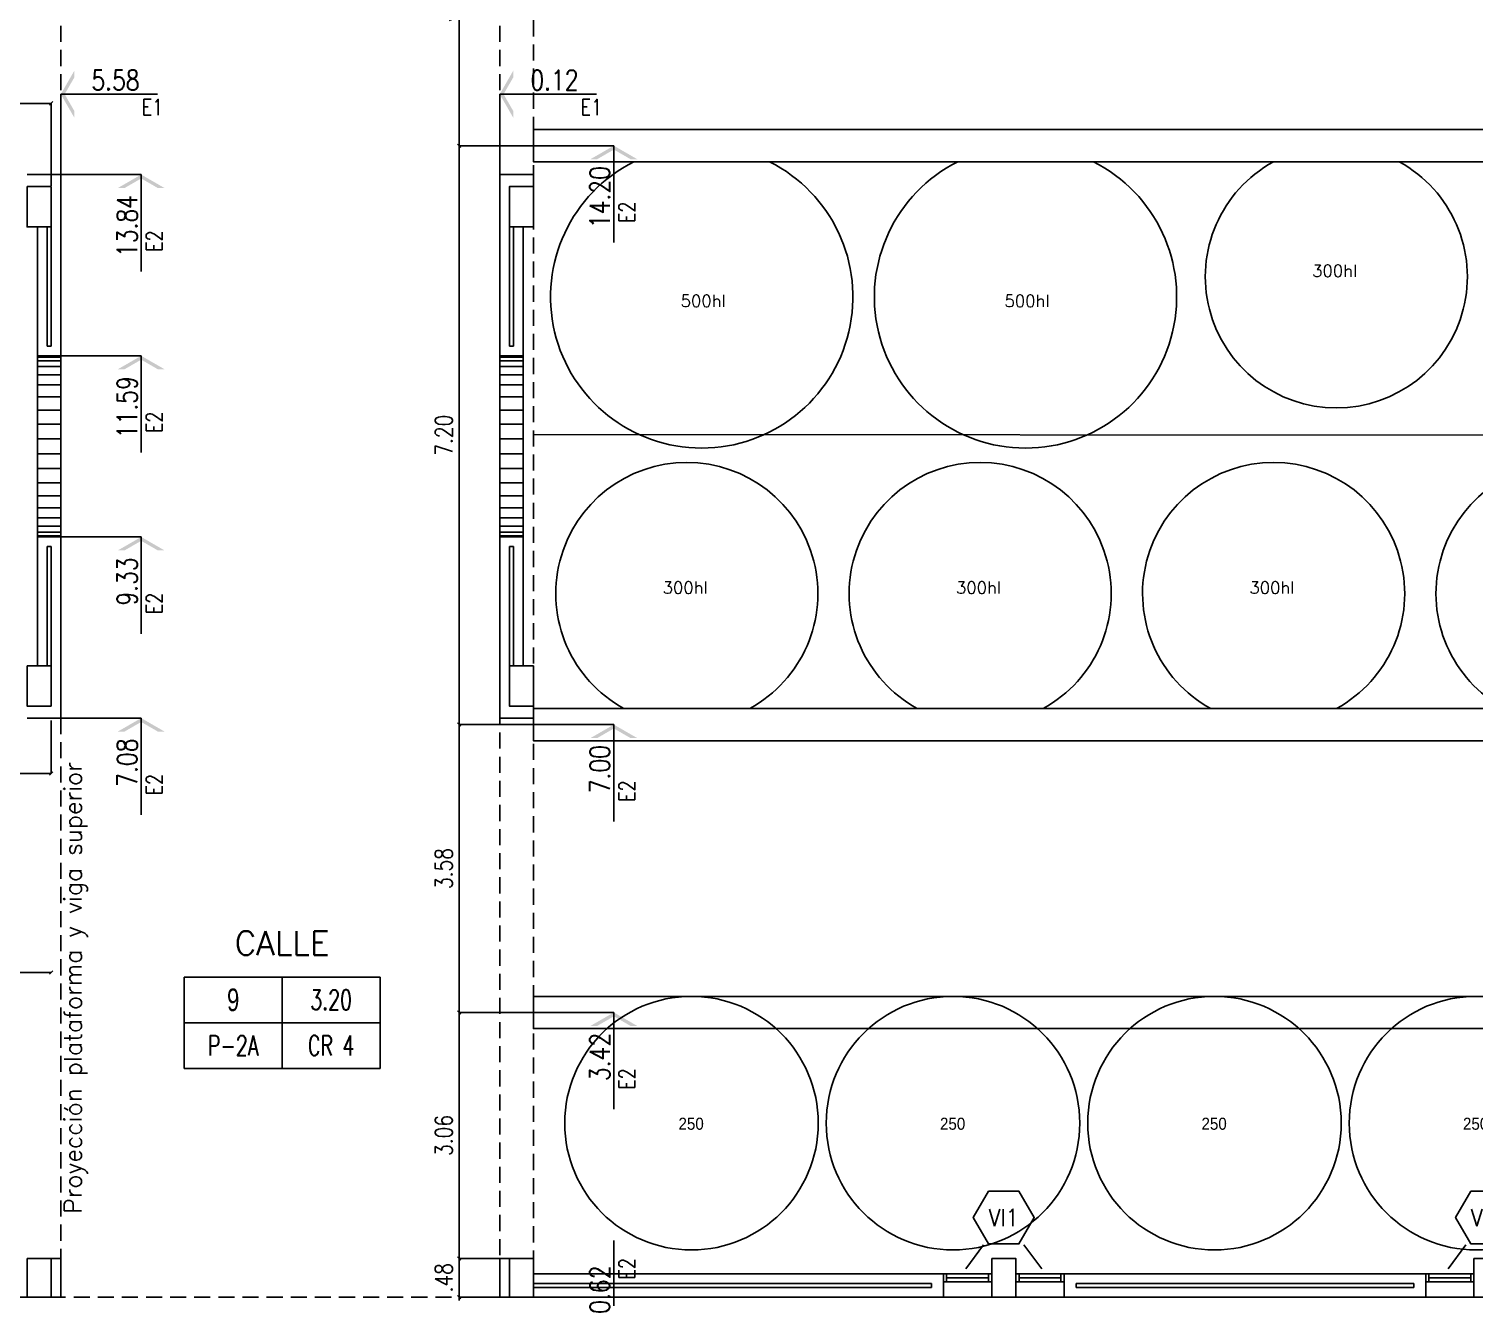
# Model space of a CAD drawing. Extents: x 3 to 114, y 126 to 173.
# Drawn here: x 53.87 to 71.85, y 138.67 to 154.44 of the extents above; entities that cross this region are included whole.
import ezdxf
from ezdxf.enums import TextEntityAlignment as Align

# ---------------------------------------------------------------- set-up
doc = ezdxf.new("R2010")
doc.units = 0
doc.header["$LTSCALE"] = 0.02
doc.header["$MEASUREMENT"] = 0
doc.header["$PDMODE"] = 35
doc.linetypes.add('HIDDEN', pattern=[9.525, 6.35, -3.175])
doc.linetypes.add('TRAZOS2', pattern=[0.375, 0.25, -0.125])
doc.layers.get('0').update_dxf_attribs({"linetype": 'CONTINUOUS'})
doc.layers.get('Defpoints').update_dxf_attribs({"linetype": 'CONTINUOUS'})
for name, color, linetype in [('-alisado-ferrite rojo', 24, 'CONTINUOUS'), ('-LOCAL-TXT', 3, 'CONTINUOUS'), ('-REJILLAS', 8, 'CONTINUOUS'), ('-tabique-tanque', 5, 'CONTINUOUS'), ('-VISTA-3', 8, 'CONTINUOUS'), ('10-1-COTA-ACUM-100', 2, 'CONTINUOUS'), ('10-2-COTA-ACUM-100', 2, 'CONTINUOUS'), ('10-CARP-DETA', 30, 'CONTINUOUS'), ('10-CARP-INSE-SIMB', 2, 'CONTINUOUS'), ('10-CARP-MARC', 2, 'CONTINUOUS'), ('10-CARP-VENT-ANRE', 4, 'CONTINUOUS'), ('10-COTA-PARC-100', 4, 'CONTINUOUS'), ('10-TERMINACION-LOCALES', 7, 'CONTINUOUS'), ('10-TERMINACION-MUROS', 2, 'CONTINUOUS'), ('COD-LOCALES', 2, 'CONTINUOUS'), ('columnas', 6, 'CONTINUOUS'), ('ladrillo', 30, 'CONTINUOUS'), ('PROYECCION', 7, 'HIDDEN'), ('VISTA-1', 7, 'CONTINUOUS')]:
    doc.layers.add(name, color=color, linetype=linetype)
doc.styles.add('arial', font='ARIAL.TTF')
doc.styles.add('COTAS', font='ROMANS.shx', dxfattribs={"width": 0.8})
doc.styles.add('NICO', font='romans.shx', dxfattribs={"height": 0.2})
doc.styles.add('ROMANS', font='romans')
doc.styles.add('STYLE1', font='ARIAL.TTF', dxfattribs={"width": 0.9, "height": 0.15})
doc.dimstyles.new('COTA-S-S-2-50', dxfattribs={"dimscale": 0.5, "dimtxt": 0.25, "dimasz": 0.05, "dimexe": 0, "dimexo": 0, "dimgap": 0.1, "dimtad": 1, "dimzin": 4, "dimdsep": 46, "dimtxsty": 'COTAS', "dimblk": 'OBLIQUE', "dimblk1": 'NONE', "dimblk2": 'M2_COTA', "dimcen": 0.1, "dimclrd": 2, "dimclre": 2, "dimclrt": 2, "dimadec": 0, "dimazin": 0, "dimtfac": 1, "dimtix": 1, "dimtmove": 2, "dimatfit": 3, "dimldrblk": 'M2_COTA', "dimfxl": 0, "dimtolj": 1, "dimtzin": 0, "dimarcsym": 0})

# ---------------------------------------------------------------- blocks, each defined once
blk = doc.blocks.new('FLE-A-ID')
at = {"linetype": 'ByBlock'}
blk.add_line((1.204, 0), (0, 0), dxfattribs=at)
for points in [[(0.168, 0.292), (0.168, 0.208), (0, 0), (0.048, 0)], [(0.168, -0.292), (0.168, -0.208), (0, 0), (0.048, 0)]]:
    blk.add_solid(points)
at = {"style": 'COTAS', "width": 0.8}
blk.add_attdef('NUMEJE', (1.204, 0.262), '', height=0.2, rotation=180, dxfattribs=at)
blk.add_attdef('ACUTA', text='', height=0.25, rotation=180, dxfattribs=at).set_placement((0.333, -0.05), align=Align.RIGHT)
blk = doc.blocks.new('LOCAL-TERMIS')
at = {"layer": '10-TERMINACION-LOCALES'}
for p, q in [((0.6501, 0.3034), (-0.6501, 0.3034)), ((-0.6501, 0.3034), (-0.6501, -0.3034)), ((0, 0.3034), (0, -0.3034)), ((0.6501, -0.3034), (0.6501, 0.3034)), ((-0.6501, -0.3034), (0.6501, -0.3034))]:
    blk.add_line(p, q, dxfattribs=at)
blk.add_lwpolyline([(0.6501, 0), (-0.6501, 0)], dxfattribs=at)
at = {"layer": '10-TERMINACION-LOCALES', "style": 'COTAS', "width": 0.7}
for tag, p in [('H-CIE', (0.325, 0.1517)), ('PISO', (-0.325, -0.1517)), ('TERM', (0.325, -0.1517))]:
    blk.add_attdef(tag, text='', height=0.1317, dxfattribs=at).set_placement(p, align=Align.MIDDLE_CENTER)
at = {"layer": '10-TERMINACION-MUROS', "style": 'arial', "width": 0.7}
blk.add_attdef('NUM-LOCAL', text='', height=0.15, dxfattribs=at).set_placement((-0.325, 0.1517), align=Align.MIDDLE_CENTER)
blk = doc.blocks.new('_OBLIQUE')
at = {"color": 0, "linetype": 'ByBlock'}
blk.add_line((-0.5, -0.5), (0.5, 0.5), dxfattribs=at)
blk = doc.blocks.new('*D112')
at = {"layer": '10-COTA-PARC-100', "color": 2, "lineweight": -2}
for p, q in [((51.85, 153.189), (51.85, 153.516)), ((54.15, 153.516), (51.85, 153.516)), ((54.15, 152.49), (54.15, 153.516))]:
    blk.add_line(p, q, dxfattribs=at)
at = {"layer": 'Defpoints', "color": 0}
for p in [(51.85, 153.516), (51.85, 153.189, 0), (54.15, 152.49, 0)]:
    blk.add_point(p, dxfattribs=at)
at = {"layer": '10-COTA-PARC-100', "color": 2, "lineweight": -2, "xscale": 0.0425, "yscale": 0.0425, "zscale": 0.0425, "rotation": 180}
blk.add_blockref('_OBLIQUE', (51.85, 153.516), dxfattribs=at)
at = {"layer": '10-COTA-PARC-100', "color": 2, "lineweight": -2, "xscale": 0.0425, "yscale": 0.0425, "zscale": 0.0425}
blk.add_blockref('_OBLIQUE', (54.15, 153.516), dxfattribs=at)
at = {"layer": '10-COTA-PARC-100', "color": 2, "insert": (53, 153.708), "char_height": 0.2125, "attachment_point": 5, "style": 'COTAS'}
blk.add_mtext('\\A1;2.30', dxfattribs=at)
blk = doc.blocks.new('_None')
blk = doc.blocks.new('M2_COTA')
for p, q in [((-1, 0), (0, 0)), ((0, 1), (0, -1))]:
    blk.add_line(p, q)
at = {"const_width": 0.2}
blk.add_lwpolyline([(-1, -1), (1, 1)], dxfattribs=at)
blk = doc.blocks.new('*D120')
at = {"layer": '10-COTA-PARC-100', "color": 2, "lineweight": -2}
for p, q in [((51.85, 145.989), (51.85, 145.18)), ((54.15, 145.84), (54.15, 145.18)), ((54.15, 145.18), (51.85, 145.18))]:
    blk.add_line(p, q, dxfattribs=at)
at = {"layer": 'Defpoints', "color": 0}
for p in [(51.85, 145.989, 0), (54.15, 145.84, 0), (51.85, 145.18)]:
    blk.add_point(p, dxfattribs=at)
at = {"layer": '10-COTA-PARC-100', "color": 2, "lineweight": -2, "xscale": 0.0425, "yscale": 0.0425, "zscale": 0.0425, "rotation": 180}
blk.add_blockref('_OBLIQUE', (51.85, 145.18), dxfattribs=at)
at = {"layer": '10-COTA-PARC-100', "color": 2, "lineweight": -2, "xscale": 0.0425, "yscale": 0.0425, "zscale": 0.0425}
blk.add_blockref('_OBLIQUE', (54.15, 145.18), dxfattribs=at)
at = {"layer": '10-COTA-PARC-100', "color": 2, "insert": (53, 145.371), "char_height": 0.2125, "attachment_point": 5, "style": 'COTAS'}
blk.add_mtext('\\A1;2.30', dxfattribs=at)
blk = doc.blocks.new('*D127')
at = {"layer": '10-COTA-PARC-100', "color": 2, "lineweight": -2}
for p, q in [((52.35, 142.409), (52.35, 142.707)), ((54.15, 142.707), (52.35, 142.707)), ((54.15, 142.704), (54.15, 142.707))]:
    blk.add_line(p, q, dxfattribs=at)
at = {"layer": 'Defpoints', "color": 0}
for p in [(52.35, 142.707), (54.15, 142.704, 0), (52.35, 142.409)]:
    blk.add_point(p, dxfattribs=at)
at = {"layer": '10-COTA-PARC-100', "color": 2, "lineweight": -2, "xscale": 0.0425, "yscale": 0.0425, "zscale": 0.0425, "rotation": 180}
blk.add_blockref('_OBLIQUE', (52.35, 142.707), dxfattribs=at)
at = {"layer": '10-COTA-PARC-100', "color": 2, "lineweight": -2, "xscale": 0.0425, "yscale": 0.0425, "zscale": 0.0425}
blk.add_blockref('_OBLIQUE', (54.15, 142.707), dxfattribs=at)
at = {"layer": '10-COTA-PARC-100', "color": 2, "insert": (53.25, 142.898), "char_height": 0.2125, "attachment_point": 5, "style": 'COTAS'}
blk.add_mtext('\\A1;1.80', dxfattribs=at)
blk = doc.blocks.new('*D134')
at = {"layer": '10-COTA-PARC-100', "color": 2, "lineweight": -2}
for p, q in [((59.226, 139.149), (59.226, 139.191)), ((60.15, 139.149), (59.226, 139.149)), ((59.226, 138.669), (59.226, 139.149)), ((60.15, 138.669), (59.226, 138.669)), ((59.226, 138.669), (59.226, 138.626))]:
    blk.add_line(p, q, dxfattribs=at)
at = {"layer": 'Defpoints', "color": 0}
for p in [(59.226, 139.149), (60.15, 139.149), (60.15, 138.669)]:
    blk.add_point(p, dxfattribs=at)
at = {"layer": '10-COTA-PARC-100', "color": 2, "lineweight": -2, "xscale": 0.0425, "yscale": 0.0425, "zscale": 0.0425}
for p, rotation in [((59.226, 139.149), 270), ((59.226, 138.669), 90)]:
    blk.add_blockref('_OBLIQUE', p, dxfattribs=dict(at, rotation=rotation))
at = {"layer": '10-COTA-PARC-100', "color": 2, "insert": (59.035, 138.909), "char_height": 0.2125, "attachment_point": 5, "rotation": 90, "style": 'COTAS'}
blk.add_mtext('\\A1;.48', dxfattribs=at)
blk = doc.blocks.new('*D135')
at = {"layer": '10-COTA-PARC-100', "color": 2, "lineweight": -2}
for p, q in [((60.15, 142.209), (59.226, 142.209)), ((59.226, 139.149), (59.226, 142.209)), ((60.15, 139.149), (59.226, 139.149))]:
    blk.add_line(p, q, dxfattribs=at)
at = {"layer": 'Defpoints', "color": 0}
for p in [(59.226, 142.209), (60.15, 142.209), (60.15, 139.149)]:
    blk.add_point(p, dxfattribs=at)
at = {"layer": '10-COTA-PARC-100', "color": 2, "lineweight": -2, "xscale": 0.0425, "yscale": 0.0425, "zscale": 0.0425}
for p, rotation in [((59.226, 142.209), 90), ((59.226, 139.149), 270)]:
    blk.add_blockref('_OBLIQUE', p, dxfattribs=dict(at, rotation=rotation))
at = {"layer": '10-COTA-PARC-100', "color": 2, "insert": (59.035, 140.679), "char_height": 0.2125, "attachment_point": 5, "rotation": 90, "style": 'COTAS'}
blk.add_mtext('\\A1;3.06', dxfattribs=at)
blk = doc.blocks.new('*D136')
at = {"layer": '10-COTA-PARC-100', "color": 2, "lineweight": -2}
for p, q in [((60.15, 145.789), (59.226, 145.789)), ((59.226, 142.209), (59.226, 145.789)), ((60.15, 142.209), (59.226, 142.209))]:
    blk.add_line(p, q, dxfattribs=at)
at = {"layer": 'Defpoints', "color": 0}
for p in [(59.226, 145.789), (60.15, 145.789, 0), (60.15, 142.209)]:
    blk.add_point(p, dxfattribs=at)
at = {"layer": '10-COTA-PARC-100', "color": 2, "lineweight": -2, "xscale": 0.0425, "yscale": 0.0425, "zscale": 0.0425}
for p, rotation in [((59.226, 145.789), 90), ((59.226, 142.209), 270)]:
    blk.add_blockref('_OBLIQUE', p, dxfattribs=dict(at, rotation=rotation))
at = {"layer": '10-COTA-PARC-100', "color": 2, "insert": (59.035, 143.999), "char_height": 0.2125, "attachment_point": 5, "rotation": 90, "style": 'COTAS'}
blk.add_mtext('\\A1;3.58', dxfattribs=at)
blk = doc.blocks.new('*D137')
at = {"layer": '10-COTA-PARC-100', "color": 2, "lineweight": -2}
for p, q in [((60.15, 152.989), (59.226, 152.989)), ((59.226, 145.789), (59.226, 152.989)), ((60.15, 145.789), (59.226, 145.789))]:
    blk.add_line(p, q, dxfattribs=at)
at = {"layer": 'Defpoints', "color": 0}
for p in [(59.226, 152.989), (60.15, 152.989, 0), (60.15, 145.789, 0)]:
    blk.add_point(p, dxfattribs=at)
at = {"layer": '10-COTA-PARC-100', "color": 2, "lineweight": -2, "xscale": 0.0425, "yscale": 0.0425, "zscale": 0.0425}
for p, rotation in [((59.226, 152.989), 90), ((59.226, 145.789), 270)]:
    blk.add_blockref('_OBLIQUE', p, dxfattribs=dict(at, rotation=rotation))
at = {"layer": '10-COTA-PARC-100', "color": 2, "insert": (59.035, 149.389), "char_height": 0.2125, "attachment_point": 5, "rotation": 90, "style": 'COTAS'}
blk.add_mtext('\\A1;7.20', dxfattribs=at)
blk = doc.blocks.new('*D138')
at = {"layer": '10-COTA-PARC-100', "color": 2, "lineweight": -2}
for p, q in [((60.15, 156.569), (59.226, 156.569)), ((59.226, 152.989), (59.226, 156.569)), ((60.15, 152.989), (59.226, 152.989))]:
    blk.add_line(p, q, dxfattribs=at)
at = {"layer": 'Defpoints', "color": 0}
for p in [(59.226, 156.569), (60.15, 156.569), (60.15, 152.989, 0)]:
    blk.add_point(p, dxfattribs=at)
at = {"layer": '10-COTA-PARC-100', "color": 2, "lineweight": -2, "xscale": 0.0425, "yscale": 0.0425, "zscale": 0.0425}
for p, rotation in [((59.226, 156.569), 90), ((59.226, 152.989), 270)]:
    blk.add_blockref('_OBLIQUE', p, dxfattribs=dict(at, rotation=rotation))
at = {"layer": '10-COTA-PARC-100', "color": 2, "insert": (59.035, 154.779), "char_height": 0.2125, "attachment_point": 5, "rotation": 90, "style": 'COTAS'}
blk.add_mtext('\\A1;3.58', dxfattribs=at)
blk = doc.blocks.new('CARP-SI0')
blk.add_lwpolyline([(-0.224, 0.388), (-0.449, 0), (-0.224, -0.388), (0.224, -0.388), (0.449, 0), (0.224, 0.388)], close=True)
at = {"style": 'ROMANS', "width": 0.9}
blk.add_attdef('CARP', text='', height=0.25, dxfattribs=at).set_placement((0, 0), align=Align.MIDDLE)
at = {"style": 'ROMANS', "flags": 1}
for tag, p in [('MURO', (0.042, -0.598)), ('L-VANO', (-0.005, -0.936)), ('A-VANO', (0.005, -1.349))]:
    blk.add_attdef(tag, text='', height=0.25, dxfattribs=at).set_placement(p, align=Align.MIDDLE)

msp = doc.modelspace()

# ---------------------------------------------------------------- linework, layer by layer
at = {"layer": '-alisado-ferrite rojo', "extrusion": (0, 0, -1), "elevation": 0}
msp.add_lwpolyline([(-60.15, 145.589), (-89.08, 145.589), (-89.08, 145.989), (-60.15, 145.989)], close=True, dxfattribs=at)
at = {"layer": '-alisado-ferrite rojo', "extrusion": (0, 0, -1)}
msp.add_lwpolyline([(-60.15, 142.009), (-89.08, 142.009), (-89.08, 142.409), (-60.15, 142.409)], close=True, dxfattribs=at)
at = {"layer": '-REJILLAS', "color": 7, "elevation": 0}
for points in [[(89.08, 152.789), (60.15, 152.789), (60.15, 153.189), (89.08, 153.189)], [(89.08, 145.589), (60.15, 145.589), (60.15, 145.989), (89.08, 145.989)]]:
    msp.add_lwpolyline(points, dxfattribs=at)
at = {"layer": '-REJILLAS', "color": 7}
msp.add_lwpolyline([(89.08, 142.009), (60.15, 142.009), (60.15, 142.409), (89.08, 142.409)], dxfattribs=at)
at = {"layer": '-tabique-tanque', "color": 4, "elevation": 0}
for points in [[(61.399, 152.789), (63.087, 152.789, -4.219005)], [(65.427, 152.789), (67.115, 152.789, -4.219005)], [(69.355, 152.789, 3.911521), (70.92, 152.789)], [(61.275, 145.989, -3.911521), (62.84, 145.989)], [(64.925, 145.989, -3.911521), (66.49, 145.989)], [(68.575, 145.989, -3.911521), (70.14, 145.989)], [(72.225, 145.989, -3.911521), (73.79, 145.989)]]:
    msp.add_lwpolyline(points, format="xyb", close=True, dxfattribs=at)
at = {"layer": '-VISTA-3'}
for p, q in [((54.27, 150.361), (53.98, 150.361)), ((54.27, 150.315), (53.98, 150.315)), ((60.02, 150.361), (59.73, 150.361)), ((60.02, 150.315), (59.73, 150.315)), ((54.27, 150.241), (53.98, 150.241)), ((54.27, 150.139), (53.98, 150.139)), ((60.02, 150.241), (59.73, 150.241)), ((60.02, 150.139), (59.73, 150.139)), ((54.27, 150.013), (53.98, 150.013)), ((60.02, 150.013), (59.73, 150.013)), ((54.27, 149.866), (53.98, 149.866)), ((60.02, 149.866), (59.73, 149.866)), ((54.27, 149.702), (53.98, 149.702)), ((60.02, 149.702), (59.73, 149.702)), ((54.27, 149.526), (53.98, 149.526)), ((60.02, 149.526), (59.73, 149.526)), ((54.27, 149.343), (53.98, 149.343)), ((60.02, 149.343), (59.73, 149.343)), ((54.27, 149.157), (53.98, 149.157)), ((60.02, 149.157), (59.73, 149.157)), ((54.27, 148.973), (53.98, 148.973)), ((60.02, 148.973), (59.73, 148.973)), ((54.27, 148.797), (53.98, 148.797)), ((60.02, 148.797), (59.73, 148.797)), ((54.27, 148.634), (53.98, 148.634)), ((60.02, 148.634), (59.73, 148.634)), ((54.27, 148.487), (53.98, 148.487)), ((54.27, 148.361), (53.98, 148.361)), ((60.02, 148.487), (59.73, 148.487)), ((60.02, 148.361), (59.73, 148.361)), ((54.27, 148.259), (53.98, 148.259)), ((54.27, 148.184), (53.98, 148.184)), ((60.02, 148.259), (59.73, 148.259)), ((60.02, 148.184), (59.73, 148.184)), ((54.27, 148.139), (53.98, 148.139)), ((60.02, 148.139), (59.73, 148.139))]:
    msp.add_line(p, q, dxfattribs=at)
msp.add_line((60.15, 149.399), (89.38, 149.379, 0))
at = {"color": 0}
for centre in [(62.116, 140.832), (65.369, 140.832), (68.622, 140.832), (71.875, 140.832)]:
    msp.add_circle(centre, 1.577, dxfattribs=at)
at = {"layer": '10-1-COTA-ACUM-100'}
for p, q in [((54.27, 152.63), (54.27, 153.63)), ((59.73, 152.63), (59.73, 153.63))]:
    msp.add_line(p, q, dxfattribs=at)
at = {"layer": '10-2-COTA-ACUM-100'}
for p, q in [((61.15, 152.989, 0), (60.15, 152.989, 0)), ((55.27, 152.63), (54.27, 152.63)), ((55.27, 150.376), (54.27, 150.376)), ((55.27, 148.123), (54.27, 148.123)), ((55.27, 145.87), (54.27, 145.87)), ((61.15, 145.789, 0), (60.15, 145.789, 0)), ((61.15, 142.209), (60.15, 142.209))]:
    msp.add_line(p, q, dxfattribs=at)
at = {"layer": '10-CARP-DETA'}
for p, q in [((65.81, 138.909), (65.29, 138.909)), ((66.19, 138.909), (66.71, 138.909)), ((71.81, 138.909), (71.29, 138.909))]:
    msp.add_line(p, q, dxfattribs=at)
at = {"layer": '10-CARP-INSE-SIMB'}
for p, q in [((65.748, 139.319), (65.527, 139.019)), ((66.252, 139.319), (66.473, 139.019)), ((71.748, 139.319), (71.527, 139.019))]:
    msp.add_line(p, q, dxfattribs=at)
at = {"layer": '10-CARP-MARC'}
for points in [[(65.25, 138.859), (65.29, 138.859), (65.29, 138.859), (65.29, 138.859), (65.29, 138.859), (65.29, 138.859), (65.29, 138.959), (65.25, 138.959), (65.25, 138.959)], [(65.85, 138.859), (65.81, 138.859), (65.81, 138.859), (65.81, 138.859), (65.81, 138.859), (65.81, 138.859), (65.81, 138.959), (65.85, 138.959), (65.85, 138.959)], [(66.15, 138.859), (66.19, 138.859), (66.19, 138.859), (66.19, 138.859), (66.19, 138.859), (66.19, 138.859), (66.19, 138.959), (66.15, 138.959), (66.15, 138.959)], [(66.75, 138.859), (66.71, 138.859), (66.71, 138.859), (66.71, 138.859), (66.71, 138.859), (66.71, 138.859), (66.71, 138.959), (66.75, 138.959), (66.75, 138.959)], [(71.25, 138.859), (71.29, 138.859), (71.29, 138.859), (71.29, 138.859), (71.29, 138.859), (71.29, 138.859), (71.29, 138.959), (71.25, 138.959), (71.25, 138.959)], [(71.85, 138.859), (71.81, 138.859), (71.81, 138.859), (71.81, 138.859), (71.81, 138.859), (71.81, 138.859), (71.81, 138.959), (71.85, 138.959), (71.85, 138.959)]]:
    msp.add_lwpolyline(points, close=True, dxfattribs=at)
at = {"layer": '10-CARP-VENT-ANRE'}
for p, q in [((65.81, 138.959), (65.29, 138.959)), ((65.81, 138.859), (65.29, 138.859)), ((66.19, 138.959), (66.71, 138.959)), ((66.19, 138.859), (66.71, 138.859)), ((71.81, 138.959), (71.29, 138.959)), ((71.81, 138.859), (71.29, 138.859))]:
    msp.add_line(p, q, dxfattribs=at)
at = {"layer": 'columnas', "elevation": 0}
for points in [[(53.85, 152.48), (54.15, 152.48), (54.15, 151.98), (53.85, 151.98)], [(60.15, 152.48), (59.85, 152.48), (59.85, 151.98), (60.15, 151.98)], [(53.85, 146.52), (54.15, 146.52), (54.15, 146.02), (53.85, 146.02)], [(60.15, 146.52), (59.85, 146.52), (59.85, 146.02), (60.15, 146.02)]]:
    msp.add_lwpolyline(points, close=True, dxfattribs=at)
at = {"layer": 'columnas'}
for points in [[(53.85, 139.149), (54.15, 139.149), (54.15, 138.669), (53.85, 138.669)], [(59.85, 139.149), (60.15, 139.149), (60.15, 138.669), (59.85, 138.669)], [(65.85, 139.149), (66.15, 139.149), (66.15, 138.669), (65.85, 138.669)], [(71.85, 139.149), (72.15, 139.149), (72.15, 138.669), (71.85, 138.669)]]:
    msp.add_lwpolyline(points, close=True, dxfattribs=at)
at = {"layer": 'ladrillo', "color": 3}
for p, q in [((60.15, 152.48, 0), (60.15, 152.63, 0)), ((53.98, 150.376, 0), (53.98, 151.98, 0)), ((60.02, 150.376, 0), (60.02, 151.98, 0)), ((54.27, 150.376), (53.98, 150.376)), ((59.73, 150.376), (60.02, 150.376)), ((53.98, 146.52, 0), (53.98, 148.123, 0)), ((54.27, 148.123), (53.98, 148.123)), ((59.73, 148.123), (60.02, 148.123)), ((60.02, 146.52, 0), (60.02, 148.123, 0)), ((60.15, 146.02, 0), (60.15, 145.87, 0)), ((65.25, 138.669), (65.25, 138.959)), ((66.75, 138.959), (66.75, 138.669)), ((71.25, 138.669), (71.25, 138.959))]:
    msp.add_line(p, q, dxfattribs=at)
at = {"layer": 'ladrillo', "color": 2}
for p, q in [((54.1, 151.98, 0), (54.1, 150.496, 0)), ((59.9, 151.98, 0), (59.9, 150.496, 0)), ((54.15, 150.496), (54.1, 150.496)), ((59.85, 150.496), (59.9, 150.496)), ((53.98, 150.376), (53.98, 148.123)), ((54.27, 150.376), (54.27, 148.123)), ((59.73, 150.376), (59.73, 148.123)), ((60.02, 150.376), (60.02, 148.123)), ((54.15, 148.003), (54.1, 148.003)), ((54.1, 148.003, 0), (54.1, 146.52, 0)), ((59.85, 148.003), (59.9, 148.003)), ((59.9, 148.003, 0), (59.9, 146.52, 0)), ((65.1, 138.789), (65.1, 138.839)), ((66.9, 138.789), (66.9, 138.839)), ((71.1, 138.789), (71.1, 138.839))]:
    msp.add_line(p, q, dxfattribs=at)
at = {"layer": 'ladrillo', "color": 3}
for points in [[(54.27, 150.376), (54.27, 152.63), (53.85, 152.63)], [(59.73, 150.376), (59.73, 152.63), (60.15, 152.63)], [(53.85, 145.87), (54.27, 145.87), (54.27, 148.123)], [(60.15, 145.87), (59.73, 145.87), (59.73, 148.123)], [(48.75, 138.669), (54.27, 138.669), (54.27, 139.149), (54.15, 139.149)], [(65.25, 138.669), (59.73, 138.669), (59.73, 139.149), (59.85, 139.149)], [(65.25, 138.959), (60.15, 138.959)], [(71.25, 138.959), (66.75, 138.959)], [(71.25, 138.669), (66.75, 138.669)]]:
    msp.add_lwpolyline(points, dxfattribs=at)
at = {"layer": 'ladrillo', "color": 2}
for points in [[(54.15, 151.98), (54.15, 150.496)], [(59.85, 151.98), (59.85, 150.496)], [(54.15, 148.003), (54.15, 146.52)], [(59.85, 148.003), (59.85, 146.52)], [(60.15, 138.839), (65.1, 138.839)], [(66.9, 138.839), (71.1, 138.839)], [(60.15, 138.789), (65.1, 138.789)], [(66.9, 138.789), (71.1, 138.789)]]:
    msp.add_lwpolyline(points, dxfattribs=at)
at = {"layer": 'PROYECCION', "color": 0, "linetype": 'TRAZOS2', "ltscale": 40}
for p, q in [((54.27, 152.48, 0), (54.27, 159.649)), ((59.73, 152.48, 0), (59.73, 159.649)), ((60.15, 159.649), (60.15, 139.149))]:
    msp.add_line(p, q, dxfattribs=at)
at = {"layer": 'PROYECCION', "color": 2, "linetype": 'TRAZOS2', "ltscale": 40}
for p, q in [((59.73, 145.99), (59.73, 139.149, 0)), ((54.27, 145.87), (54.27, 139.149)), ((59.73, 138.669), (54.27, 138.669))]:
    msp.add_line(p, q, dxfattribs=at)
at = {"layer": 'VISTA-1'}
for p, q in [((65.85, 138.669), (65.25, 138.669)), ((66.75, 138.669), (66.15, 138.669)), ((71.85, 138.669), (71.25, 138.669))]:
    msp.add_line(p, q, dxfattribs=at)

# ---------------------------------------------------------------- block references
at = {"layer": '10-1-COTA-ACUM-100'}
ref = msp.add_blockref('FLE-A-ID', (54.27, 153.63), dxfattribs=dict(at, xscale=-1, rotation=179.9999999995571))
ref.add_attrib('ACUTA', '5.58', dxfattribs={"layer": '0', "height": 0.25, "rotation": 360, "style": 'COTAS', "width": 0.8}).set_placement((55.251, 153.68), align=Align.RIGHT)
ref.add_attrib('NUMEJE', 'E1', (55.276, 153.368), dxfattribs={"layer": '0', "height": 0.2, "rotation": 360, "style": 'COTAS', "width": 0.8})
ref = msp.add_blockref('FLE-A-ID', (59.73, 153.63), dxfattribs=dict(at, xscale=-1, rotation=179.9999999995571))
ref.add_attrib('ACUTA', '0.12', dxfattribs={"layer": '0', "height": 0.25, "rotation": 360, "style": 'COTAS', "width": 0.8}).set_placement((60.711, 153.68), align=Align.RIGHT)
ref.add_attrib('NUMEJE', 'E1', (60.736, 153.368), dxfattribs={"layer": '0', "height": 0.2, "rotation": 360, "style": 'COTAS', "width": 0.8})
at = {"layer": '10-2-COTA-ACUM-100'}
ref = msp.add_blockref('FLE-A-ID', (61.15, 152.989, 0), dxfattribs=dict(at, rotation=270.0000000004495))
ref.add_attrib('ACUTA', '14.20', dxfattribs={"layer": '0', "height": 0.25, "rotation": 90, "style": 'COTAS', "width": 0.8}).set_placement((61.1, 152.735, 0), align=Align.RIGHT)
ref.add_attrib('NUMEJE', 'E2', (61.412, 152.027, 0), dxfattribs={"layer": '0', "height": 0.2, "rotation": 90, "style": 'COTAS', "width": 0.8})
ref = msp.add_blockref('FLE-A-ID', (55.27, 152.63), dxfattribs=dict(at, rotation=270.0000000004495))
ref.add_attrib('ACUTA', '13.84', dxfattribs={"layer": '0', "height": 0.25, "rotation": 90, "style": 'COTAS', "width": 0.8}).set_placement((55.22, 152.376), align=Align.RIGHT)
ref.add_attrib('NUMEJE', 'E2', (55.532, 151.668), dxfattribs={"layer": '0', "height": 0.2, "rotation": 90, "style": 'COTAS', "width": 0.8})
ref = msp.add_blockref('FLE-A-ID', (55.27, 150.376), dxfattribs=dict(at, rotation=270.0000000004495))
ref.add_attrib('ACUTA', '11.59', dxfattribs={"layer": '0', "height": 0.25, "rotation": 90, "style": 'COTAS', "width": 0.8}).set_placement((55.22, 150.122), align=Align.RIGHT)
ref.add_attrib('NUMEJE', 'E2', (55.532, 149.415), dxfattribs={"layer": '0', "height": 0.2, "rotation": 90, "style": 'COTAS', "width": 0.8})
ref = msp.add_blockref('FLE-A-ID', (55.27, 148.123), dxfattribs=dict(at, rotation=270.0000000004495))
ref.add_attrib('ACUTA', '9.33', dxfattribs={"layer": '0', "height": 0.25, "rotation": 90, "style": 'COTAS', "width": 0.8}).set_placement((55.22, 147.869), align=Align.RIGHT)
ref.add_attrib('NUMEJE', 'E2', (55.532, 147.162), dxfattribs={"layer": '0', "height": 0.2, "rotation": 90, "style": 'COTAS', "width": 0.8})
ref = msp.add_blockref('FLE-A-ID', (55.27, 145.87), dxfattribs=dict(at, rotation=270.0000000004495))
ref.add_attrib('ACUTA', '7.08', dxfattribs={"layer": '0', "height": 0.25, "rotation": 90, "style": 'COTAS', "width": 0.8}).set_placement((55.22, 145.616), align=Align.RIGHT)
ref.add_attrib('NUMEJE', 'E2', (55.532, 144.908), dxfattribs={"layer": '0', "height": 0.2, "rotation": 90, "style": 'COTAS', "width": 0.8})
ref = msp.add_blockref('FLE-A-ID', (61.15, 145.789, 0), dxfattribs=dict(at, rotation=270.0000000004495))
ref.add_attrib('ACUTA', '7.00', dxfattribs={"layer": '0', "height": 0.25, "rotation": 90, "style": 'COTAS', "width": 0.8}).set_placement((61.1, 145.535, 0), align=Align.RIGHT)
ref.add_attrib('NUMEJE', 'E2', (61.412, 144.827, 0), dxfattribs={"layer": '0', "height": 0.2, "rotation": 90, "style": 'COTAS', "width": 0.8})
ref = msp.add_blockref('FLE-A-ID', (61.15, 142.209), dxfattribs=dict(at, rotation=270.0000000004495))
ref.add_attrib('ACUTA', '3.42', dxfattribs={"layer": '0', "height": 0.25, "rotation": 90, "style": 'COTAS', "width": 0.8}).set_placement((61.1, 141.955), align=Align.RIGHT)
ref.add_attrib('NUMEJE', 'E2', (61.412, 141.247), dxfattribs={"layer": '0', "height": 0.2, "rotation": 90, "style": 'COTAS', "width": 0.8})
ref = msp.add_blockref('FLE-A-ID', (61.15, 138.169), dxfattribs=dict(at, xscale=-1, rotation=269.9999999995505))
ref.add_attrib('ACUTA', '0.62', dxfattribs={"layer": '0', "height": 0.25, "rotation": 90, "style": 'COTAS', "width": 0.8}).set_placement((61.1, 139.061), align=Align.RIGHT)
ref.add_attrib('NUMEJE', 'E2', (61.412, 138.886), dxfattribs={"layer": '0', "height": 0.2, "rotation": 90, "style": 'COTAS', "width": 0.8})
at = {"layer": '10-CARP-INSE-SIMB', "xscale": 0.84375, "yscale": 0.84375, "zscale": 0.84375}
for p in [(66, 139.658), (72, 139.658)]:
    msp.add_blockref('CARP-SI0', p, dxfattribs=at).add_auto_attribs({'CARP': 'VI1'})
at = {"layer": 'COD-LOCALES', "extrusion": (2.05199e-08, 1.00772e-07, 1)}
ref = msp.add_blockref('LOCAL-TERMIS', (57.023, 142.081, 0), dxfattribs=dict(at, xscale=1.875, yscale=1.87500000000001, zscale=1.875000000000002))
ref.add_attrib('NUM-LOCAL', '9', dxfattribs={"layer": '10-TERMINACION-MUROS', "extrusion": (2.05199e-08, 1.00772e-07, 1), "height": 0.281, "style": 'arial', "width": 0.7}).set_placement((56.414, 142.366, 0), align=Align.MIDDLE_CENTER)
ref.add_attrib('H-CIE', '3.20', dxfattribs={"layer": '10-TERMINACION-LOCALES', "extrusion": (2.05199e-08, 1.00772e-07, 1), "height": 0.2469, "style": 'COTAS', "width": 0.7}).set_placement((57.633, 142.366, 0), align=Align.MIDDLE_CENTER)
ref.add_attrib('PISO', 'P-2A', dxfattribs={"layer": '10-TERMINACION-LOCALES', "extrusion": (2.05199e-08, 1.00772e-07, 1), "height": 0.2469, "style": 'COTAS', "width": 0.7}).set_placement((56.414, 141.797, 0), align=Align.MIDDLE_CENTER)
ref.add_attrib('TERM', 'CR 4', dxfattribs={"layer": '10-TERMINACION-LOCALES', "extrusion": (2.05199e-08, 1.00772e-07, 1), "height": 0.2469, "style": 'COTAS', "width": 0.7}).set_placement((57.633, 141.797, 0), align=Align.MIDDLE_CENTER)

# ---------------------------------------------------------------- texts
at = {"layer": '-LOCAL-TXT', "color": 7, "extrusion": (-2.05199e-08, 1.00772e-07, 1), "style": 'NICO'}
for s, p in [('300hl', (70.116, 151.433, 0)), ('500hl', (62.261, 151.059, 0)), ('500hl', (66.289, 151.059, 0)), ('300hl', (62.036, 147.493, 0)), ('300hl', (65.686, 147.493, 0)), ('300hl', (69.336, 147.493, 0))]:
    msp.add_text(s, height=0.15, rotation=360, dxfattribs=at).set_placement(p, align=Align.MIDDLE_CENTER)
at = {"layer": '-LOCAL-TXT', "color": 7, "extrusion": (-1.00772e-07, 2.05199e-08, 1), "style": 'NICO'}
msp.add_text('Proyección plataforma y viga superior', height=0.216, rotation=90, dxfattribs=at).set_placement((54.42, 142.513, 0), align=Align.MIDDLE_CENTER)
at = {"layer": '-LOCAL-TXT', "extrusion": (2.05199e-08, 1.00772e-07, 1), "style": 'NICO'}
msp.add_text('CALLE', height=0.3, dxfattribs=at).set_placement((57.023, 143.072, 0), align=Align.MIDDLE_CENTER)
at = {"char_height": 0.15, "width": 0.70986, "attachment_point": 1, "style": 'STYLE1'}
for insert in [(61.954, 140.9), (65.207, 140.9), (68.46, 140.9), (71.713, 140.9)]:
    msp.add_mtext('250', dxfattribs=dict(at, insert=insert))

# ---------------------------------------------------------------- dimensions: what is measured, and where the dimension line sits
at = {"layer": '10-COTA-PARC-100', "color": 0}
dim = msp.add_linear_dim(base=(59.226, 156.569), p1=(60.15, 152.989, 0), p2=(60.15, 156.569), angle=90, dimstyle='COTA-S-S-2-50', override={"dimscale": 0.85}, dxfattribs=at)
dim.commit()
dim.dimension.update_dxf_attribs({"geometry": '*D138', "text_midpoint": (59.035, 154.779)})
at = {"layer": '10-COTA-PARC-100'}
for base, p1, p2, picture, middle in [((51.85, 153.516), (54.15, 152.49, 0), (51.85, 153.189, 0), '*D112', (53, 153.708)), ((51.85, 145.18), (54.15, 145.84, 0), (51.85, 145.989, 0), '*D120', (53, 145.371)), ((52.35, 142.707), (54.15, 142.704, 0), (52.35, 142.409), '*D127', (53.25, 142.898))]:
    dim = msp.add_linear_dim(base=base, p1=p1, p2=p2, dimstyle='COTA-S-S-2-50', override={"dimscale": 0.85}, dxfattribs=at)
    dim.commit()
    dim.dimension.update_dxf_attribs({"geometry": picture, "text_midpoint": middle})
for base, p1, p2, picture, middle in [((59.226, 152.989), (60.15, 145.789, 0), (60.15, 152.989, 0), '*D137', (59.035, 149.389)), ((59.226, 145.789), (60.15, 142.209), (60.15, 145.789, 0), '*D136', (59.035, 143.999)), ((59.226, 142.209), (60.15, 139.149), (60.15, 142.209), '*D135', (59.035, 140.679)), ((59.226, 139.149), (60.15, 138.669), (60.15, 139.149), '*D134', (59.035, 138.909))]:
    dim = msp.add_linear_dim(base=base, p1=p1, p2=p2, angle=90, dimstyle='COTA-S-S-2-50', override={"dimscale": 0.85}, dxfattribs=at)
    dim.commit()
    dim.dimension.update_dxf_attribs({"geometry": picture, "text_midpoint": middle})

doc.saveas('drawing.dxf')
